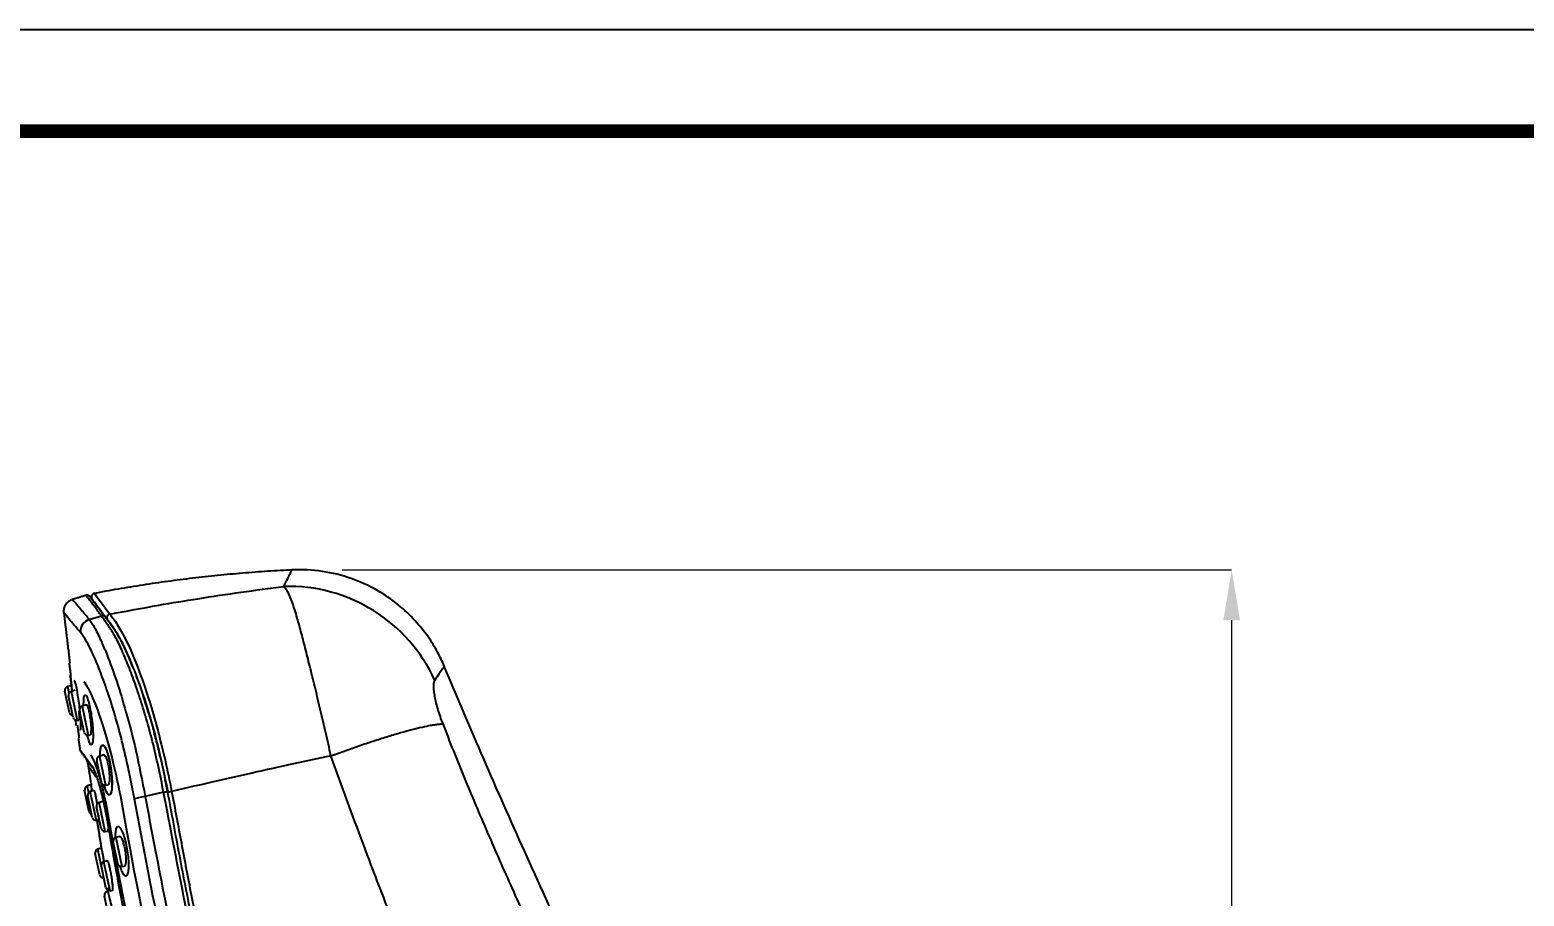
# Model space of a CAD drawing. Extents: x 0 to 1239, y 0 to 509.
# Drawn here: x 235.9 to 354.9, y 278.3 to 347.3 of the extents above; entities that cross this region are included whole.
import ezdxf

# ---------------------------------------------------------------- set-up
doc = ezdxf.new("R2010")
doc.units = 0
doc.header["$LTSCALE"] = 10
doc.header["$MEASUREMENT"] = 0
doc.header["$PDMODE"] = 3
doc.header["$PDSIZE"] = -10
doc.layers.get('0').update_dxf_attribs({"linetype": 'CONTINUOUS'})
doc.layers.get('DEFPOINTS').update_dxf_attribs({"linetype": 'CONTINUOUS'})
doc.layers.add('1', color=7, linetype='CONTINUOUS')
doc.styles.add('Daelim Dimension', font='')
doc.styles.get('Daelim Dimension').set_extended_font_data('NanumGothic')
doc.dimstyles.new('DEFAULT', dxfattribs={"dimscale": 2, "dimtxt": 2, "dimasz": 2, "dimexe": 0, "dimexo": 2, "dimgap": 1, "dimtad": 1, "dimdec": 1, "dimzin": 9, "dimdsep": 46, "dimtxsty": 'Daelim Dimension', "dimcen": 0.5, "dimclrd": 252, "dimclre": 252, "dimclrt": 3, "dimadec": 1, "dimazin": 0, "dimtfac": 1, "dimtdec": 1, "dimtix": 1, "dimtmove": 0, "dimatfit": 3, "dimfxl": 1, "dimtolj": 1, "dimtzin": 1, "dimlwd": 9, "dimlwe": 9, "dimarcsym": 0})

# ---------------------------------------------------------------- blocks, each defined once
blk = doc.blocks.new('*D5')
at = {"color": 5, "lineweight": 9, "ltscale": 0.5, "transparency": 16777216}
for p, q in [((260.75, 304.25), (331.61, 304.25)), ((331.61, 300.25), (331.61, 61.71)), ((306.51, 57.71), (331.61, 57.71))]:
    blk.add_line(p, q, dxfattribs=at)
at = {"color": 5, "ltscale": 0.5, "transparency": 16777216}
for points in [[(330.95, 300.25), (332.28, 300.25), (331.61, 304.25)], [(330.95, 61.71), (332.28, 61.71), (331.61, 57.71)]]:
    blk.add_solid(points, dxfattribs=at)
at = {"layer": 'DEFPOINTS', "color": 0, "ltscale": 0.5, "transparency": 16777216}
for p in [(256.75, 304.25), (302.51, 57.71), (331.61, 57.71)]:
    blk.add_point(p, dxfattribs=at)
at = {"color": 7, "ltscale": 0.5, "transparency": 16777216, "insert": (326.38, 180.98), "char_height": 6, "attachment_point": 5, "rotation": 90, "style": 'Daelim Dimension'}
blk.add_mtext('\\A1;124', dxfattribs=at)

msp = doc.modelspace()

# ---------------------------------------------------------------- linework, layer by layer
at = {"ltscale": 0.5}
msp.add_lwpolyline([(0, 0), (473.93, 0), (473.93, 347.26), (0, 347.26)], close=True, dxfattribs=at)
at = {"color": 5, "linetype": 'ByBlock', "lineweight": 200, "const_width": 1.09}
msp.add_lwpolyline([(7.62, 14.87), (466.26, 14.87), (466.26, 339.19), (7.62, 339.19)], close=True, dxfattribs=at)
at = {"layer": '1', "color": 7, "linetype": 'Continuous'}
for p, q in [((240.61, 300.31), (241.58, 300.6)), ((239.04, 292.89), (238.67, 294.61)), ((239.2, 295.05), (238.88, 294.96)), ((238.88, 294.96), (238.99, 294.43)), ((239.33, 292.52), (238.96, 294.23)), ((239.49, 294.68), (239.17, 294.58)), ((239.17, 294.58), (239.66, 292.28)), ((240.21, 291.35), (239.85, 293.06)), ((240.38, 293.51), (240.05, 293.41)), ((240.05, 293.41), (240.54, 291.11)), ((239.66, 292.28), (239.79, 292.3)), ((240.54, 291.11), (240.68, 291.13)), ((241.77, 289.52), (241.42, 289.41)), ((241.42, 289.41), (241.91, 287.12)), ((240.9, 288.48), (240.91, 288.48)), ((241.58, 287.35), (241.22, 289.06)), ((240.74, 287.15), (240.46, 287.06)), ((240.57, 286.52), (240.46, 287.06)), ((241.91, 287.12), (242.11, 287.14)), ((240.62, 285), (240.25, 286.71)), ((240.86, 284.54), (240.5, 286.26)), ((240.99, 286.69), (240.7, 286.6)), ((241.19, 284.31), (240.7, 286.6)), ((241.69, 285.82), (241.4, 285.73)), ((241.89, 283.43), (241.4, 285.73)), ((246.54, 286.55), (245.07, 286.22)), ((241.56, 283.67), (241.2, 285.38)), ((241.19, 284.31), (241.34, 284.33)), ((241.89, 283.43), (242.06, 283.45)), ((241.56, 282.11), (241.3, 282.03)), ((242.89, 280.88), (242.53, 282.6)), ((243.02, 283.03), (242.73, 282.95)), ((242.73, 282.95), (243.22, 280.65)), ((241.46, 279.97), (241.09, 281.68)), ((241.57, 280.74), (241.3, 282.03)), ((242.05, 281.09), (241.78, 281.01)), ((242.27, 278.71), (241.78, 281.01)), ((241.94, 278.95), (241.58, 280.66)), ((243.22, 280.65), (243.41, 280.67)), ((242.27, 278.71), (242.45, 278.73)), ((243.82, 268.89), (241.82, 278.28))]:
    msp.add_line(p, q, dxfattribs=at)
for centre, start, end in [((238.96, 294.67), 107, 192), ((239.26, 294.29), 107, 192), ((239.33, 292.96), 192, 263.5859), ((240.14, 293.12), 107, 192), ((239.62, 292.58), 192, 277), ((240.5, 291.41), 192, 277), ((241.51, 289.13), 107, 192), ((240.55, 286.78), 107, 192), ((241.88, 287.41), 192, 277), ((240.79, 286.32), 107, 192), ((241.49, 285.44), 107, 192), ((240.91, 285.06), 192, 251.2278), ((241.16, 284.61), 192, 277), ((241.86, 283.73), 192, 277), ((242.82, 282.66), 107, 192), ((241.39, 281.74), 107, 192), ((241.87, 280.72), 107, 192), ((241.75, 280.03), 192, 274.5709), ((243.18, 280.95), 192, 277), ((242.12, 278.35), 101.5, 192), ((242.24, 279.01), 192, 277)]:
    msp.add_arc(centre, 0.3, start, end, dxfattribs=at)
for centre, major_axis, ratio, start_param, end_param in [((256.79, 290.7), (-11.04, 5.87), 0.973706, 4.040707, 5.243956), ((240.9, 299.38), (-0.767, -0.642), 0.964433, 4.327587, 5.672112), ((241.67, 300.32), (-0.241, -0.179), 0.965945, 3.141593, 4.384938), ((242.31, 300.46), (-0.242, -0.178), 0.965792, 4.272058, 6.283185), ((245.17, 286.14), (0.984, 0.176), 0.099973, 1.661375, 2.870269), ((246.57, 286.52), (-0.294, -0.057), 0.101323, 3.141593, 4.801443), ((247.17, 286.59), (-0.295, -0.057), 0.102411, 4.662272, 6.283185), ((242.32, 284.4), (-0.296, -0.051), 0.10109, 6.118565, 6.4217)]:
    msp.add_ellipse(centre, major_axis=major_axis, ratio=ratio, start_param=start_param, end_param=end_param, dxfattribs=at)
for points, degree in [([(256.84, 304.26), (248.82, 303.87), (240.94, 302.37)], 2), ([(241.03, 302.38), (241.03, 302.38), (241.44, 301.83), (242.26, 300.74)], 3), ([(240.37, 302.23), (239.27, 301.9)], 1), ([(240.54, 302.23), (240.45, 302.26), (240.36, 302.23)], 2), ([(240.54, 302.23), (240.63, 302.2), (240.68, 302.13)], 2), ([(238.59, 300.85), (239.07, 296.83)], 1), ([(241.91, 300.56), (241.86, 300.55)], 1), ([(239.01, 296.83), (239.14, 295.85)], 1), ([(239.11, 295.84), (239.2, 295.05)], 1), ([(244.45, 295.57), (244.43, 295.63), (244.41, 295.7), (244.38, 295.76)], 3), ([(239.66, 291.9), (239.8, 290.86)], 1), ([(239.74, 290.86), (239.87, 289.99)], 1), ([(239.84, 289.98), (239.87, 289.89)], 1), ([(240.28, 289.35), (240.47, 289.02), (240.53, 288.64)], 2), ([(240.53, 288.64), (240.77, 287.14)], 1), ([(242.15, 287.16), (242.13, 287.15), (242.12, 287.14), (242.11, 287.14)], 3), ([(242.28, 286.37), (242.26, 286.35), (242.24, 286.34), (242.23, 286.34)], 3), ([(242.16, 284.48), (242.27, 283.87), (242.37, 283.25), (242.48, 282.64)], 3), ([(242.16, 284.48), (245.14, 267.21), (249.39, 250.22), (254.89, 233.53)], 3), ([(243.26, 285.34), (246.41, 267.51), (250.83, 249.98), (256.51, 232.74)], 3), ([(243.26, 285.34), (246.41, 267.51), (250.83, 249.98), (256.51, 232.74)], 3), ([(241.21, 284.39), (241.6, 281.96)], 1)]:
    msp.add_open_spline(points, degree=degree, dxfattribs=at)
for points, knots in [([(256.11, 302.94), (256.23, 303.17), (256.44, 303.62), (256.65, 304.04), (256.74, 304.23), (256.75, 304.26), (256.75, 304.25)], [0, 0, 0, 0, 0.28201, 0.563359, 0.84412, 1, 1, 1, 1]), ([(268.89, 296.6), (268.73, 296.97), (268.35, 297.77), (267.6, 299), (266.56, 300.28), (265.21, 301.56), (263.5, 302.72), (261.47, 303.65), (259.17, 304.22), (257.57, 304.29), (256.75, 304.25)], [0, 0, 0, 0, 0.080059, 0.173828, 0.281678, 0.403502, 0.538475, 0.684853, 0.839897, 1, 1, 1, 1]), ([(241.03, 302.38), (241.01, 302.38), (240.96, 302.37), (240.9, 302.33), (240.84, 302.27), (240.8, 302.2), (240.79, 302.12), (240.79, 302.04), (240.81, 301.97), (240.84, 301.93), (240.85, 301.91)], [0, 0, 0, 0, 0.110768, 0.232888, 0.363955, 0.500003, 0.63605, 0.767116, 0.889234, 1, 1, 1, 1]), ([(242.26, 300.74), (243.56, 300.98), (245.9, 301.42), (249.4, 301.99), (252.74, 302.5), (254.99, 302.79), (256.11, 302.94)], [0, 0, 0, 0, 0.276756, 0.500443, 0.749348, 1, 1, 1, 1]), ([(259.87, 289.46), (259.73, 290.07), (259.45, 291.3), (259.03, 293.08), (258.63, 294.8), (258.23, 296.41), (257.86, 297.89), (257.51, 299.25), (257.16, 300.54), (256.79, 301.73), (256.44, 302.53), (256.2, 302.83), (256.11, 302.94)], [0, 0, 0, 0, 0.092805, 0.187078, 0.28224, 0.37768, 0.472779, 0.566939, 0.668775, 0.790222, 0.925434, 1, 1, 1, 1]), ([(239.28, 301.9), (239.17, 301.87), (238.97, 301.77), (238.72, 301.51), (238.58, 301.19), (238.57, 300.96), (238.58, 300.85)], [0, 0, 0, 0, 0.242508, 0.5, 0.757492, 1, 1, 1, 1]), ([(239.28, 301.9), (239.28, 301.9), (239.28, 301.9), (239.33, 301.84), (239.59, 301.54), (240, 301.05), (240.41, 300.56), (240.61, 300.31)], [0, 0, 0, 0, 0.000018, 0.248141, 0.497191, 0.747651, 1, 1, 1, 1]), ([(241.58, 300.6), (241.39, 300.86), (241.02, 301.36), (240.65, 301.86), (240.41, 302.16), (240.36, 302.23), (240.36, 302.23), (240.36, 302.23)], [0, 0, 0, 0, 0.251536, 0.501728, 0.75099, 0.99974, 1, 1, 1, 1]), ([(240.68, 302.13), (240.68, 302.13), (240.68, 302.13), (240.86, 301.89), (241.56, 300.97), (241.91, 300.5)], [0, 0, 0, 0, 0.000277, 0.49882, 1, 1, 1, 1]), ([(241.17, 301.48), (241.17, 301.49), (241.06, 301.63), (240.9, 301.84), (240.85, 301.91), (240.85, 301.91)], [0, 0, 0, 0, 0.020758, 0.511043, 1, 1, 1, 1]), ([(242.07, 300.28), (241.89, 300.53), (241.56, 300.97), (241.33, 301.28), (241.24, 301.39)], [0, 0, 0, 0, 0.573574, 1, 1, 1, 1]), ([(239.92, 299.28), (239.71, 299.52), (239.3, 300.01), (238.75, 300.65), (238.58, 300.85), (238.58, 300.85)], [0, 0, 0, 0, 0.25014, 0.500699, 1, 1, 1, 1]), ([(240.61, 300.31), (240.68, 300.22), (240.82, 300.03), (241.15, 299.48), (241.55, 298.65), (242.13, 297.27), (242.79, 295.46), (243.57, 292.9), (244.38, 289.82), (244.83, 287.46), (245.07, 286.22)], [0, 0, 0, 0, 0.056904, 0.12445, 0.249318, 0.342233, 0.499239, 0.649558, 0.816062, 1, 1, 1, 1]), ([(246.54, 286.55), (246.4, 287.23), (246.13, 288.6), (245.67, 290.57), (245.16, 292.44), (244.63, 294.16), (244.08, 295.74), (243.54, 297.14), (243, 298.35), (242.48, 299.33), (241.94, 300.1), (241.7, 300.44), (241.58, 300.6)], [0, 0, 0, 0, 0.100549, 0.201114, 0.300998, 0.4009, 0.500882, 0.600661, 0.700434, 0.800484, 0.899944, 1, 1, 1, 1]), ([(241.91, 300.5), (242, 300.37), (242.2, 300.11), (242.64, 299.52), (243.16, 298.64), (243.75, 297.37), (244.52, 295.46), (245.34, 293), (246.18, 289.93), (246.64, 287.7), (246.87, 286.58)], [0, 0, 0, 0, 0.080038, 0.162976, 0.24969, 0.376108, 0.500107, 0.668543, 0.832773, 1, 1, 1, 1]), ([(243.05, 298.79), (242.95, 298.98), (242.59, 299.61), (242.29, 300), (242.07, 300.28)], [0, 0, 0, 0, 0.263566, 1, 1, 1, 1]), ([(242.26, 300.74), (242.33, 300.65), (242.48, 300.45), (242.86, 299.91), (243.61, 298.65), (244.51, 296.51), (245.41, 293.84), (246.05, 291.59), (246.66, 289.17), (247.01, 287.46), (247.18, 286.62)], [0, 0, 0, 0, 0.057315, 0.125133, 0.249882, 0.499012, 0.624027, 0.749032, 0.876229, 1, 1, 1, 1]), ([(244.22, 286), (244.12, 286.53), (243.92, 287.6), (243.58, 289.16), (243.16, 290.91), (242.65, 292.79), (242.05, 294.67), (241.45, 296.3), (240.89, 297.63), (240.36, 298.68), (240.06, 299.08), (239.92, 299.28)], [0, 0, 0, 0, 0.083363, 0.16677, 0.25121, 0.376266, 0.500967, 0.625209, 0.749803, 0.875004, 1, 1, 1, 1]), ([(244.11, 296.46), (243.94, 296.9), (243.61, 297.68), (243.29, 298.34), (243.15, 298.61)], [0, 0, 0, 0, 0.540013, 1, 1, 1, 1]), ([(268.89, 296.59), (268.89, 296.59), (268.87, 296.56), (268.77, 296.41), (268.52, 296.05), (268.26, 295.66), (268.13, 295.46)], [0, 0, 0, 0, 0.128942, 0.419558, 0.709939, 1, 1, 1, 1]), ([(301.28, 229.53), (300.36, 231.68), (298.42, 235.92), (295.02, 242.04), (291.71, 248.2), (288.48, 254.4), (285.32, 260.65), (280.85, 269.77), (275.27, 281.71), (270.96, 291.66), (268.89, 296.6)], [0, 0, 0, 0, 0.093843, 0.187741, 0.28163, 0.37552, 0.469411, 0.563304, 0.784614, 1, 1, 1, 1]), ([(239.27, 294.58), (239.25, 294.78), (239.23, 294.96), (239.18, 295.29), (239.16, 295.45), (239.13, 295.68), (239.12, 295.76), (239.11, 295.84), (239.11, 295.85), (239.11, 295.85)], [0, 0, 0, 0, 0.26296, 0.26296, 0.544927, 0.544927, 0.825997, 0.825997, 1, 1, 1, 1]), ([(239.28, 294.53), (239.28, 294.54), (239.28, 294.54), (239.25, 294.75), (239.23, 294.95), (239.18, 295.29), (239.16, 295.45), (239.13, 295.68), (239.12, 295.76), (239.11, 295.84), (239.11, 295.85), (239.11, 295.85)], [0, 0, 0, 0, 0.001196, 0.001196, 0.27815, 0.27815, 0.554306, 0.554306, 0.829583, 0.829583, 1, 1, 1, 1]), ([(239.4, 295.47), (239.41, 295.48), (239.44, 295.45), (239.48, 295.31), (239.51, 295.2), (239.57, 294.94), (239.61, 294.77), (239.67, 294.4), (239.7, 294.19), (239.77, 293.76), (239.8, 293.54), (239.85, 293.09), (239.87, 292.87), (239.9, 292.46), (239.91, 292.27), (239.93, 291.95), (239.93, 291.81), (239.92, 291.6), (239.92, 291.54), (239.9, 291.5), (239.89, 291.49), (239.89, 291.49)], [0, 0, 0, 0, 0.106612, 0.106612, 0.213249, 0.213249, 0.319532, 0.319532, 0.42562, 0.42562, 0.531957, 0.531957, 0.638942, 0.638942, 0.746692, 0.746692, 0.854922, 0.854922, 0.963054, 0.963054, 1, 1, 1, 1]), ([(239.4, 295.47), (239.41, 295.48), (239.44, 295.45), (239.48, 295.31), (239.51, 295.2), (239.57, 294.94), (239.61, 294.77), (239.67, 294.4), (239.7, 294.19), (239.77, 293.76), (239.8, 293.54), (239.85, 293.09), (239.87, 292.87), (239.9, 292.46), (239.91, 292.27), (239.93, 291.95), (239.93, 291.81), (239.92, 291.6), (239.92, 291.54), (239.9, 291.5), (239.89, 291.49), (239.89, 291.49)], [0, 0, 0, 0, 0.106612, 0.106612, 0.213249, 0.213249, 0.319532, 0.319532, 0.42562, 0.42562, 0.531957, 0.531957, 0.638942, 0.638942, 0.746692, 0.746692, 0.854922, 0.854922, 0.963054, 0.963054, 1, 1, 1, 1]), ([(240.19, 295.36), (240.59, 294.85), (241.14, 293.61), (242.27, 290.07), (242.83, 287.78), (243.26, 285.34)], [0, 0, 0, 0, 0.5, 0.5, 1, 1, 1, 1]), ([(240.19, 295.36), (240.59, 294.85), (241.14, 293.61), (242.27, 290.07), (242.83, 287.78), (243.26, 285.34)], [0, 0, 0, 0, 0.5, 0.5, 1, 1, 1, 1]), ([(268.13, 295.46), (268.1, 295.41), (268.05, 295.31), (268.03, 295.02), (268.05, 294.65), (268.14, 294.06), (268.33, 293.2), (268.62, 292.39), (268.77, 291.99)], [0, 0, 0, 0, 0.131135, 0.262812, 0.391953, 0.521654, 0.765226, 1, 1, 1, 1]), ([(239.26, 294.57), (239.26, 294.59), (239.26, 294.6), (239.24, 294.72), (239.23, 294.81), (239.21, 294.95), (239.21, 295), (239.2, 295.05), (239.2, 295.05), (239.2, 295.05)], [0, 0, 0, 0, 0.054541, 0.054541, 0.416306, 0.416306, 0.776914, 0.776914, 1, 1, 1, 1]), ([(240.17, 293.45), (240.17, 293.46), (240.17, 293.47), (240.17, 293.67), (240.17, 293.83), (240.19, 294.08), (240.2, 294.18), (240.24, 294.27), (240.26, 294.3), (240.28, 294.3)], [0, 0, 0, 0, 0.026178, 0.026178, 0.393468, 0.393468, 0.763775, 0.763775, 1, 1, 1, 1]), ([(240.17, 293.45), (240.17, 293.46), (240.17, 293.47), (240.17, 293.67), (240.17, 293.83), (240.19, 294.08), (240.2, 294.18), (240.24, 294.27), (240.26, 294.3), (240.28, 294.3)], [0, 0, 0, 0, 0.026178, 0.026178, 0.393468, 0.393468, 0.763775, 0.763775, 1, 1, 1, 1]), ([(240.28, 294.3), (240.31, 294.31), (240.35, 294.29), (240.43, 294.16), (240.47, 294.06), (240.56, 293.79), (240.6, 293.63), (240.68, 293.26), (240.72, 293.06), (240.79, 292.63), (240.82, 292.41), (240.87, 291.97), (240.89, 291.75), (240.92, 291.34), (240.92, 291.15), (240.92, 290.82), (240.91, 290.67), (240.87, 290.46), (240.85, 290.38), (240.8, 290.31), (240.76, 290.31), (240.69, 290.4), (240.65, 290.48), (240.57, 290.7), (240.53, 290.85), (240.49, 291.02), (240.49, 291.03), (240.49, 291.03)], [0, 0, 0, 0, 0.083429, 0.083429, 0.166911, 0.166911, 0.249591, 0.249591, 0.331355, 0.331355, 0.412827, 0.412827, 0.494822, 0.494822, 0.577951, 0.577951, 0.662292, 0.662292, 0.747311, 0.747311, 0.832119, 0.832119, 0.915969, 0.915969, 0.998643, 0.998643, 1, 1, 1, 1]), ([(240.28, 294.3), (240.31, 294.31), (240.35, 294.29), (240.43, 294.16), (240.47, 294.06), (240.56, 293.79), (240.6, 293.63), (240.68, 293.26), (240.72, 293.06), (240.79, 292.63), (240.82, 292.41), (240.87, 291.97), (240.89, 291.75), (240.92, 291.34), (240.92, 291.15), (240.92, 290.82), (240.91, 290.67), (240.87, 290.46), (240.85, 290.38), (240.8, 290.31), (240.76, 290.31), (240.69, 290.4), (240.65, 290.48), (240.57, 290.7), (240.53, 290.85), (240.48, 291.05), (240.48, 291.07), (240.47, 291.1)], [0, 0, 0, 0, 0.082456, 0.082456, 0.164966, 0.164966, 0.246682, 0.246682, 0.327494, 0.327494, 0.408016, 0.408016, 0.489056, 0.489056, 0.571216, 0.571216, 0.654574, 0.654574, 0.738602, 0.738602, 0.822422, 0.822422, 0.905295, 0.905295, 0.987005, 0.987005, 1, 1, 1, 1]), ([(245.5, 292.38), (245.34, 292.92), (245.14, 293.55), (244.94, 294.15), (244.91, 294.26)], [0, 0, 0, 0, 0.817643, 1, 1, 1, 1]), ([(239.78, 293.02), (239.78, 293.02), (239.78, 293.01), (239.79, 292.88), (239.8, 292.77), (239.81, 292.57), (239.81, 292.49), (239.81, 292.37), (239.8, 292.33), (239.79, 292.3), (239.79, 292.3), (239.79, 292.3)], [0, 0, 0, 0, 0.013446, 0.013446, 0.305176, 0.305176, 0.59813, 0.59813, 0.890912, 0.890912, 1, 1, 1, 1]), ([(240.38, 293.51), (240.4, 293.51), (240.42, 293.5), (240.46, 293.43), (240.49, 293.37), (240.54, 293.21), (240.57, 293.11), (240.62, 292.9), (240.64, 292.77), (240.68, 292.52), (240.7, 292.39), (240.73, 292.13), (240.74, 291.99), (240.76, 291.75), (240.76, 291.63), (240.76, 291.43), (240.75, 291.35), (240.74, 291.21), (240.72, 291.17), (240.7, 291.14), (240.69, 291.13), (240.68, 291.13)], [0, 0, 0, 0, 0.106423, 0.106423, 0.212916, 0.212916, 0.31829, 0.31829, 0.422513, 0.422513, 0.526391, 0.526391, 0.630924, 0.630924, 0.736841, 0.736841, 0.844254, 0.844254, 0.952559, 0.952559, 1, 1, 1, 1]), ([(239.59, 291.87), (239.59, 291.87), (239.59, 291.88), (239.58, 291.97), (239.57, 292.06), (239.55, 292.21), (239.55, 292.24), (239.55, 292.28)], [0, 0, 0, 0, 0.356475, 0.356475, 0.870006, 0.870006, 1, 1, 1, 1]), ([(239.59, 291.87), (239.59, 291.86), (239.59, 291.88), (239.58, 291.97), (239.57, 292.06), (239.55, 292.21), (239.55, 292.24), (239.55, 292.28)], [0, 0, 0, 0, 0.368972, 0.368972, 0.87253, 0.87253, 1, 1, 1, 1]), ([(246.88, 286.53), (246.74, 287.21), (246.48, 288.55), (246.08, 290.24), (245.81, 291.24), (245.71, 291.63)], [0, 0, 0, 0, 0.383824, 0.759429, 1, 1, 1, 1]), ([(268.77, 291.99), (269.33, 290.57), (270.48, 287.69), (272.33, 283.32), (274.3, 278.84), (276.42, 274.26), (279.55, 267.75), (284.09, 258.86), (288.08, 251.7), (290.24, 247.83)], [0, 0, 0, 0, 0.09353, 0.189846, 0.289078, 0.391337, 0.49672, 0.72819, 1, 1, 1, 1]), ([(239.84, 290), (239.83, 290), (239.85, 289.97), (239.99, 289.78), (240.31, 289.35), (240.65, 288.88), (240.82, 288.65)], [0, 0, 0, 0, 0.155739, 0.435359, 0.716346, 1, 1, 1, 1]), ([(240.73, 289.52), (240.92, 289.26), (241.17, 288.63), (241.69, 286.85), (241.95, 285.7), (242.16, 284.48)], [0, 0, 0, 0, 0.5, 0.5, 1, 1, 1, 1]), ([(240.73, 289.52), (240.92, 289.26), (241.17, 288.63), (241.69, 286.85), (241.95, 285.7), (242.16, 284.48)], [0, 0, 0, 0, 0.5, 0.5, 1, 1, 1, 1]), ([(241.49, 289.36), (241.49, 289.41), (241.48, 289.47), (241.49, 289.7), (241.5, 289.86), (241.53, 290.11), (241.56, 290.2), (241.63, 290.31), (241.67, 290.33), (241.77, 290.28), (241.82, 290.22), (241.93, 290.03), (241.99, 289.9), (242.1, 289.58), (242.15, 289.39), (242.24, 289), (242.28, 288.78), (242.35, 288.35), (242.38, 288.13), (242.42, 287.7), (242.43, 287.49), (242.43, 287.12), (242.42, 286.94), (242.39, 286.66), (242.36, 286.54), (242.3, 286.38), (242.26, 286.34), (242.19, 286.34), (242.16, 286.35), (242.12, 286.39)], [0, 0, 0, 0, 0.023469, 0.023469, 0.100499, 0.100499, 0.178812, 0.178812, 0.257852, 0.257852, 0.336695, 0.336695, 0.41439, 0.41439, 0.490439, 0.490439, 0.56512, 0.56512, 0.639383, 0.639383, 0.714394, 0.714394, 0.790989, 0.790989, 0.869277, 0.869277, 0.948549, 0.948549, 1, 1, 1, 1]), ([(241.49, 289.39), (241.49, 289.42), (241.49, 289.44), (241.48, 289.64), (241.49, 289.8), (241.53, 290.07), (241.55, 290.17), (241.62, 290.3), (241.66, 290.32), (241.75, 290.3), (241.8, 290.25), (241.91, 290.07), (241.97, 289.95), (242.08, 289.64), (242.13, 289.46), (242.23, 289.07), (242.27, 288.86), (242.34, 288.43), (242.37, 288.21), (242.41, 287.78), (242.42, 287.57), (242.43, 287.18), (242.43, 287), (242.4, 286.71), (242.37, 286.58), (242.33, 286.44), (242.3, 286.4), (242.28, 286.37)], [0, 0, 0, 0, 0.010143, 0.010143, 0.095052, 0.095052, 0.181415, 0.181415, 0.268683, 0.268683, 0.355868, 0.355868, 0.441896, 0.441896, 0.526131, 0.526131, 0.608769, 0.608769, 0.690794, 0.690794, 0.773498, 0.773498, 0.857876, 0.857876, 0.944159, 0.944159, 1, 1, 1, 1]), ([(241.77, 289.52), (241.78, 289.52), (241.79, 289.52), (241.82, 289.52), (241.86, 289.49), (241.92, 289.38), (241.95, 289.31), (242.02, 289.13), (242.05, 289.03), (242.11, 288.79), (242.13, 288.67), (242.18, 288.41), (242.19, 288.27), (242.22, 288.02), (242.23, 287.89), (242.23, 287.66), (242.23, 287.55), (242.22, 287.37), (242.2, 287.29), (242.17, 287.21), (242.16, 287.18), (242.15, 287.16)], [0, 0, 0, 0, 0.033078, 0.033078, 0.148543, 0.148543, 0.26241, 0.26241, 0.373874, 0.373874, 0.483246, 0.483246, 0.591815, 0.591815, 0.701222, 0.701222, 0.812743, 0.812743, 0.926729, 0.926729, 1, 1, 1, 1]), ([(259.87, 289.46), (258.88, 289.25), (256.8, 288.8), (253.74, 288.12), (250.51, 287.38), (248.36, 286.89), (247.18, 286.62)], [0, 0, 0, 0, 0.238557, 0.499549, 0.723695, 1, 1, 1, 1]), ([(280.99, 241.18), (280.21, 242.58), (278.46, 245.75), (275.71, 251.13), (272.57, 257.68), (269.45, 264.72), (266.72, 271.36), (264.45, 277.16), (262.2, 283.02), (260.71, 287.13), (259.87, 289.46)], [0, 0, 0, 0, 0.091616, 0.206213, 0.343769, 0.504271, 0.643102, 0.751055, 0.858331, 1, 1, 1, 1]), ([(241.18, 287.74), (241.12, 287.83), (240.92, 288.11), (240.68, 288.44), (240.54, 288.63), (240.52, 288.65), (240.52, 288.65)], [0, 0, 0, 0, 0.13611, 0.475064, 0.812317, 1, 1, 1, 1]), ([(240.82, 288.65), (240.87, 288.58), (240.95, 288.45), (241.14, 287.99), (241.41, 287.17), (241.68, 286.09), (241.89, 285.12), (241.98, 284.61), (242.03, 284.36)], [0, 0, 0, 0, 0.124707, 0.251065, 0.500254, 0.749208, 0.875484, 1, 1, 1, 1]), ([(240.74, 287.15), (240.74, 287.15), (240.74, 287.14), (240.75, 287.09), (240.76, 287.03), (240.78, 286.89), (240.79, 286.8), (240.81, 286.68), (240.81, 286.66), (240.82, 286.64)], [0, 0, 0, 0, 0.251546, 0.251546, 0.597439, 0.597439, 0.943465, 0.943465, 1, 1, 1, 1]), ([(242.15, 286.37), (242.15, 286.37), (242.15, 286.37), (242.1, 286.4), (242.05, 286.48), (241.94, 286.7), (241.89, 286.84), (241.83, 287.05), (241.82, 287.08), (241.81, 287.11)], [0, 0, 0, 0, 0.000062, 0.000062, 0.459772, 0.459772, 0.912609, 0.912609, 1, 1, 1, 1]), ([(242.12, 286.39), (242.08, 286.43), (242.03, 286.52), (241.92, 286.75), (241.87, 286.9), (241.82, 287.08), (241.82, 287.08), (241.82, 287.09)], [0, 0, 0, 0, 0.494585, 0.494585, 0.989639, 0.989639, 1, 1, 1, 1]), ([(240.99, 286.69), (241, 286.69), (241, 286.68), (241.02, 286.63), (241.04, 286.58), (241.08, 286.44), (241.1, 286.35), (241.14, 286.14), (241.16, 286.02), (241.2, 285.8), (241.22, 285.7), (241.23, 285.6)], [0, 0, 0, 0, 0.160338, 0.160338, 0.383317, 0.383317, 0.605538, 0.605538, 0.827211, 0.827211, 1, 1, 1, 1]), ([(241.7, 285.82), (241.71, 285.82), (241.72, 285.81), (241.74, 285.79), (241.74, 285.79), (241.74, 285.79)], [0, 0, 0, 0, 0.994221, 0.994221, 1, 1, 1, 1]), ([(261.7, 221.08), (260.74, 223.76), (258.85, 229.07), (256.25, 237.07), (253.84, 245.01), (251.35, 253.88), (248.83, 263.79), (246.32, 274.82), (244.92, 282.26), (244.22, 286)], [0, 0, 0, 0, 0.127046, 0.252021, 0.375031, 0.496181, 0.662127, 0.82998, 1, 1, 1, 1]), ([(245.07, 286.22), (245.34, 284.76), (246.37, 279.26), (248.08, 270.89), (250.33, 261.4), (253.14, 250.53), (257.02, 237.15), (260.7, 226.58), (262.54, 221.3)], [0, 0, 0, 0, 0.066441, 0.250186, 0.381014, 0.500357, 0.750217, 1, 1, 1, 1]), ([(263.98, 221.61), (263.45, 223.12), (261.6, 228.4), (258.89, 236.35), (256.1, 245.58), (253.07, 256.4), (249.68, 270.06), (247.59, 281.05), (246.54, 286.55)], [0, 0, 0, 0, 0.071488, 0.250148, 0.374513, 0.500362, 0.750061, 1, 1, 1, 1]), ([(264.3, 221.67), (263.73, 223.3), (262.58, 226.57), (260.87, 231.49), (259.26, 236.43), (257.71, 241.38), (256.23, 246.35), (254.82, 251.34), (253.48, 256.33), (252.21, 261.34), (251, 266.36), (249.87, 271.39), (248.8, 276.43), (247.81, 281.48), (247.19, 284.85), (246.88, 286.53)], [0, 0, 0, 0, 0.077624, 0.155059, 0.23233, 0.309454, 0.386448, 0.463332, 0.540125, 0.616843, 0.693508, 0.770136, 0.846747, 0.92336, 1, 1, 1, 1]), ([(247.18, 286.62), (247.44, 285.25), (247.95, 282.5), (248.6, 279.06), (249.15, 276.32), (249.58, 274.26), (250.02, 272.21), (251.52, 265.36), (253.69, 256.5), (256.35, 247.04), (257.96, 241.66), (259.21, 237.64), (260.5, 233.64), (261.83, 229.66), (263, 226.36), (263.94, 223.73), (264.39, 222.4), (264.62, 221.74)], [0, 0, 0, 0, 0.062554, 0.12507, 0.156311, 0.187546, 0.218776, 0.250003, 0.499956, 0.625032, 0.687516, 0.749982, 0.812447, 0.874929, 0.937476, 0.968752, 1, 1, 1, 1]), ([(241.35, 284.69), (241.35, 284.62), (241.36, 284.56), (241.36, 284.44), (241.36, 284.38), (241.35, 284.34), (241.35, 284.33), (241.34, 284.33)], [0, 0, 0, 0, 0.303852, 0.303852, 0.732125, 0.732125, 1, 1, 1, 1]), ([(242.03, 284.36), (242.41, 282.18), (243.18, 277.84), (244.5, 271.33), (245.94, 264.84), (247.46, 258.52), (249.4, 251.08), (251.81, 242.55), (253.9, 236.08), (254.94, 232.85)], [0, 0, 0, 0, 0.125049, 0.250025, 0.374989, 0.500003, 0.616679, 0.808198, 1, 1, 1, 1]), ([(242.11, 283.9), (242.11, 283.8), (242.11, 283.71), (242.11, 283.57), (242.1, 283.52), (242.08, 283.47), (242.07, 283.46), (242.06, 283.45)], [0, 0, 0, 0, 0.368379, 0.368379, 0.754962, 0.754962, 1, 1, 1, 1]), ([(242.71, 282.93), (242.71, 282.95), (242.71, 282.98), (242.71, 283.18), (242.72, 283.34), (242.75, 283.59), (242.78, 283.69), (242.84, 283.79), (242.86, 283.82), (242.89, 283.83)], [0, 0, 0, 0, 0.048304, 0.048304, 0.404356, 0.404356, 0.76735, 0.76735, 1, 1, 1, 1]), ([(242.71, 282.94), (242.71, 282.96), (242.71, 282.98), (242.71, 283.18), (242.72, 283.34), (242.75, 283.59), (242.78, 283.69), (242.84, 283.79), (242.86, 283.82), (242.89, 283.83)], [0, 0, 0, 0, 0.043523, 0.043523, 0.401363, 0.401363, 0.766181, 0.766181, 1, 1, 1, 1]), ([(242.89, 283.83), (242.94, 283.84), (242.99, 283.81), (243.1, 283.69), (243.16, 283.59), (243.28, 283.32), (243.35, 283.16), (243.46, 282.79), (243.51, 282.59), (243.6, 282.17), (243.64, 281.94), (243.7, 281.51), (243.72, 281.3), (243.75, 280.9), (243.75, 280.71), (243.74, 280.38), (243.72, 280.24), (243.67, 280.02), (243.63, 279.94), (243.55, 279.86), (243.5, 279.86), (243.4, 279.94), (243.34, 280.02), (243.22, 280.25), (243.16, 280.39), (243.1, 280.6), (243.09, 280.63), (243.08, 280.66)], [0, 0, 0, 0, 0.083539, 0.083539, 0.167152, 0.167152, 0.249579, 0.249579, 0.330074, 0.330074, 0.409179, 0.409179, 0.488119, 0.488119, 0.568189, 0.568189, 0.650163, 0.650163, 0.733933, 0.733933, 0.818535, 0.818535, 0.902618, 0.902618, 0.985158, 0.985158, 1, 1, 1, 1]), ([(242.89, 283.83), (242.94, 283.84), (242.99, 283.81), (243.1, 283.69), (243.16, 283.59), (243.28, 283.32), (243.35, 283.16), (243.46, 282.79), (243.51, 282.59), (243.6, 282.17), (243.64, 281.94), (243.7, 281.51), (243.72, 281.3), (243.75, 280.9), (243.75, 280.71), (243.74, 280.38), (243.72, 280.24), (243.67, 280.02), (243.63, 279.94), (243.55, 279.86), (243.5, 279.86), (243.4, 279.94), (243.34, 280.02), (243.22, 280.25), (243.16, 280.39), (243.1, 280.6), (243.09, 280.63), (243.08, 280.66)], [0, 0, 0, 0, 0.083539, 0.083539, 0.167152, 0.167152, 0.249579, 0.249579, 0.330074, 0.330074, 0.409179, 0.409179, 0.488119, 0.488119, 0.568189, 0.568189, 0.650163, 0.650163, 0.733933, 0.733933, 0.818535, 0.818535, 0.902618, 0.902618, 0.985158, 0.985158, 1, 1, 1, 1]), ([(241.56, 282.11), (241.56, 282.11), (241.57, 282.1), (241.58, 282.05), (241.6, 282), (241.63, 281.85), (241.65, 281.76), (241.69, 281.56), (241.71, 281.44), (241.75, 281.2), (241.77, 281.09), (241.79, 280.97)], [0, 0, 0, 0, 0.153789, 0.153789, 0.371655, 0.371655, 0.589254, 0.589254, 0.80667, 0.80667, 1, 1, 1, 1]), ([(243.02, 283.03), (243.02, 283.03), (243.02, 283.03), (243.05, 283.04), (243.08, 283.03), (243.15, 282.95), (243.19, 282.88), (243.26, 282.72), (243.3, 282.62), (243.36, 282.4), (243.39, 282.28), (243.45, 282.03), (243.47, 281.9), (243.51, 281.64), (243.52, 281.51), (243.53, 281.27), (243.53, 281.16), (243.53, 280.96), (243.52, 280.88), (243.48, 280.75), (243.46, 280.71), (243.43, 280.68), (243.42, 280.67), (243.41, 280.67)], [0, 0, 0, 0, 0.003079, 0.003079, 0.112794, 0.112794, 0.221742, 0.221742, 0.328583, 0.328583, 0.432938, 0.432938, 0.535614, 0.535614, 0.638181, 0.638181, 0.742228, 0.742228, 0.848688, 0.848688, 0.957431, 0.957431, 1, 1, 1, 1]), ([(242.05, 281.09), (242.06, 281.09), (242.07, 281.08), (242.1, 281.03), (242.12, 280.98), (242.16, 280.84), (242.19, 280.75), (242.24, 280.54), (242.26, 280.42), (242.31, 280.18), (242.34, 280.04), (242.38, 279.78), (242.4, 279.65), (242.43, 279.4), (242.45, 279.28), (242.47, 279.08), (242.47, 278.98), (242.48, 278.84), (242.47, 278.79), (242.46, 278.74), (242.46, 278.73), (242.45, 278.73)], [0, 0, 0, 0, 0.078526, 0.078526, 0.18588, 0.18588, 0.292779, 0.292779, 0.399163, 0.399163, 0.50522, 0.50522, 0.611317, 0.611317, 0.717826, 0.717826, 0.824923, 0.824923, 0.932489, 0.932489, 1, 1, 1, 1]), ([(242.04, 278.93), (242.06, 278.88), (242.12, 278.58), (242.37, 277.51), (242.74, 275.77), (243.01, 274.43), (243.13, 273.76)], [0, 0, 0, 0, 0.206989, 0.47548, 0.74355, 1, 1, 1, 1])]:
    msp.add_open_spline(points, degree=3, knots=knots, dxfattribs=at)
for points, weights, degree in [([(259.87, 289.46), (266.83, 292.01), (268.77, 291.99)], [1, 0.867277698727, 1], 2), ([(240.91, 288.48), (240.27, 289.36), (239.93, 289.81), (239.93, 289.81)], [0.991424734993, 0.99142168495, 0.991419912743, 0.991419911478], 3)]:
    msp.add_rational_spline(points, weights, degree=degree, dxfattribs=at)

# ---------------------------------------------------------------- dimensions: what is measured, and where the dimension line sits
at = {"color": 5, "ltscale": 0.5}
dim = msp.add_linear_dim(base=(331.61, 57.71), p1=(256.75, 304.25), p2=(302.51, 57.71), angle=90, text='124', dimstyle='DEFAULT', override={"dimtxt": 3, "dimclrd": 5, "dimclre": 5, "dimclrt": 7}, dxfattribs=at)
dim.commit()
dim.dimension.update_dxf_attribs({"geometry": '*D5', "text_midpoint": (331.61, 180.98), "dimtype": 160})

doc.saveas('drawing.dxf')
